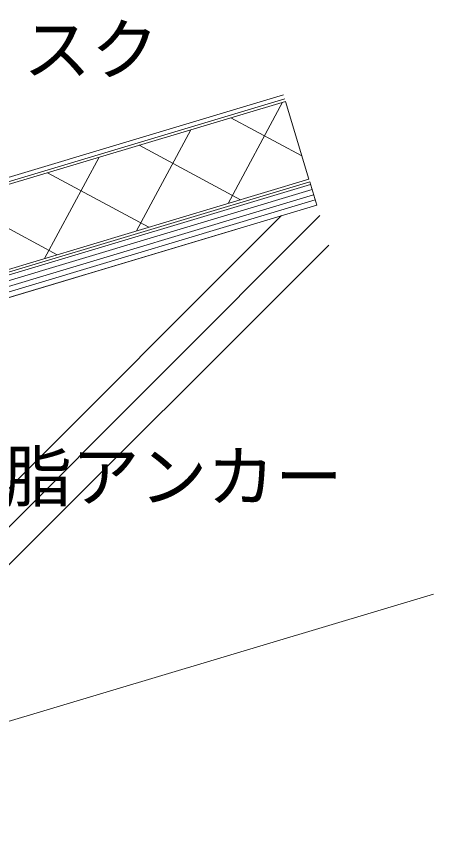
# Model space of a CAD drawing. Units: millimetres, scale not verified. Extents: x -675 to 675, y -457 to 474.
# Drawn here: x 250.7 to 404.7, y -24.4 to 280.3 of the extents above; entities that cross this region are included whole.
import ezdxf
from ezdxf.enums import TextEntityAlignment as Align

# ---------------------------------------------------------------- set-up
doc = ezdxf.new("R2010")
doc.units = ezdxf.units.MM
doc.header["$LTSCALE"] = 5
for name, color, linetype, lineweight in [('1-3_断熱材', 7, 'Continuous', 9), ('1-4_リベットルーフ', 3, 'Continuous', 9), ('1-8_下地など', 30, 'Continuous', 18), ('1-A_元図・躯体', 7, 'Continuous', 9), ('E-0', 7, 'Continuous', 9)]:
    doc.layers.add(name, color=color, linetype=linetype, lineweight=lineweight)
doc.styles.add('ＭＳ ゴシック', font='')
doc.styles.get('ＭＳ ゴシック').set_extended_font_data('MS Gothic')

msp = doc.modelspace()

# ---------------------------------------------------------------- linework, layer by layer
at = {"layer": '1-3_断熱材'}
for p, q in [((113.407, 177.959), (350.062, 248.954)), ((328.839, 211.267), (348.954, 248.622)), ((358.683, 220.219), (350.062, 248.954)), ((329.924, 242.913), (356.104, 228.816)), ((294.975, 201.107), (315.089, 238.463)), ((296.059, 232.754), (333.415, 212.639)), ((261.111, 190.948), (281.225, 228.303)), ((262.195, 222.594), (299.55, 202.48)), ((122.028, 149.224), (358.683, 220.219)), ((228.331, 212.435), (265.686, 192.321))]:
    msp.add_line(p, q, dxfattribs=at)
at = {"layer": '1-4_リベットルーフ'}
for p, q in [((154.357, 192.854), (349.344, 251.349)), ((154.452, 191.316), (349.775, 249.912))]:
    msp.add_line(p, q, dxfattribs=at)
at = {"layer": '1-8_下地など'}
for p, q in [((122.315, 148.266), (358.994, 219.269)), ((122.602, 147.308), (359.281, 218.311)), ((123.177, 145.393), (359.856, 216.395)), ((358.994, 219.269), (361.58, 210.648)), ((123.752, 143.477), (360.431, 214.48)), ((124.326, 141.561), (361.006, 212.564))]:
    msp.add_line(p, q, dxfattribs=at)
msp.add_lwpolyline([(-95.974, 82.78), (-93.388, 74.16), (361.58, 210.648)], dxfattribs=at)
at = {"layer": '1-A_元図・躯体'}
for p, q in [((-299.321, 12.381), (361.58, 210.648)), ((348.604, 206.756), (124.885, -16.963)), ((362.748, 206.757), (145.088, -10.903)), ((366.011, 195.878), (165.291, -4.842)), ((75, -31.929), (404.682, 66.974))]:
    msp.add_line(p, q, dxfattribs=at)

# ---------------------------------------------------------------- texts
at = {"layer": 'E-0', "style": 'ＭＳ ゴシック'}
for s, p in [('ＩＨディスク', (153.218, 253.529)), ('ＡＹ樹脂アンカー', (171.128, 95.738))]:
    msp.add_text(s, height=18.33, dxfattribs=at).set_placement(p, align=Align.BOTTOM_LEFT)

doc.saveas('drawing.dxf')
